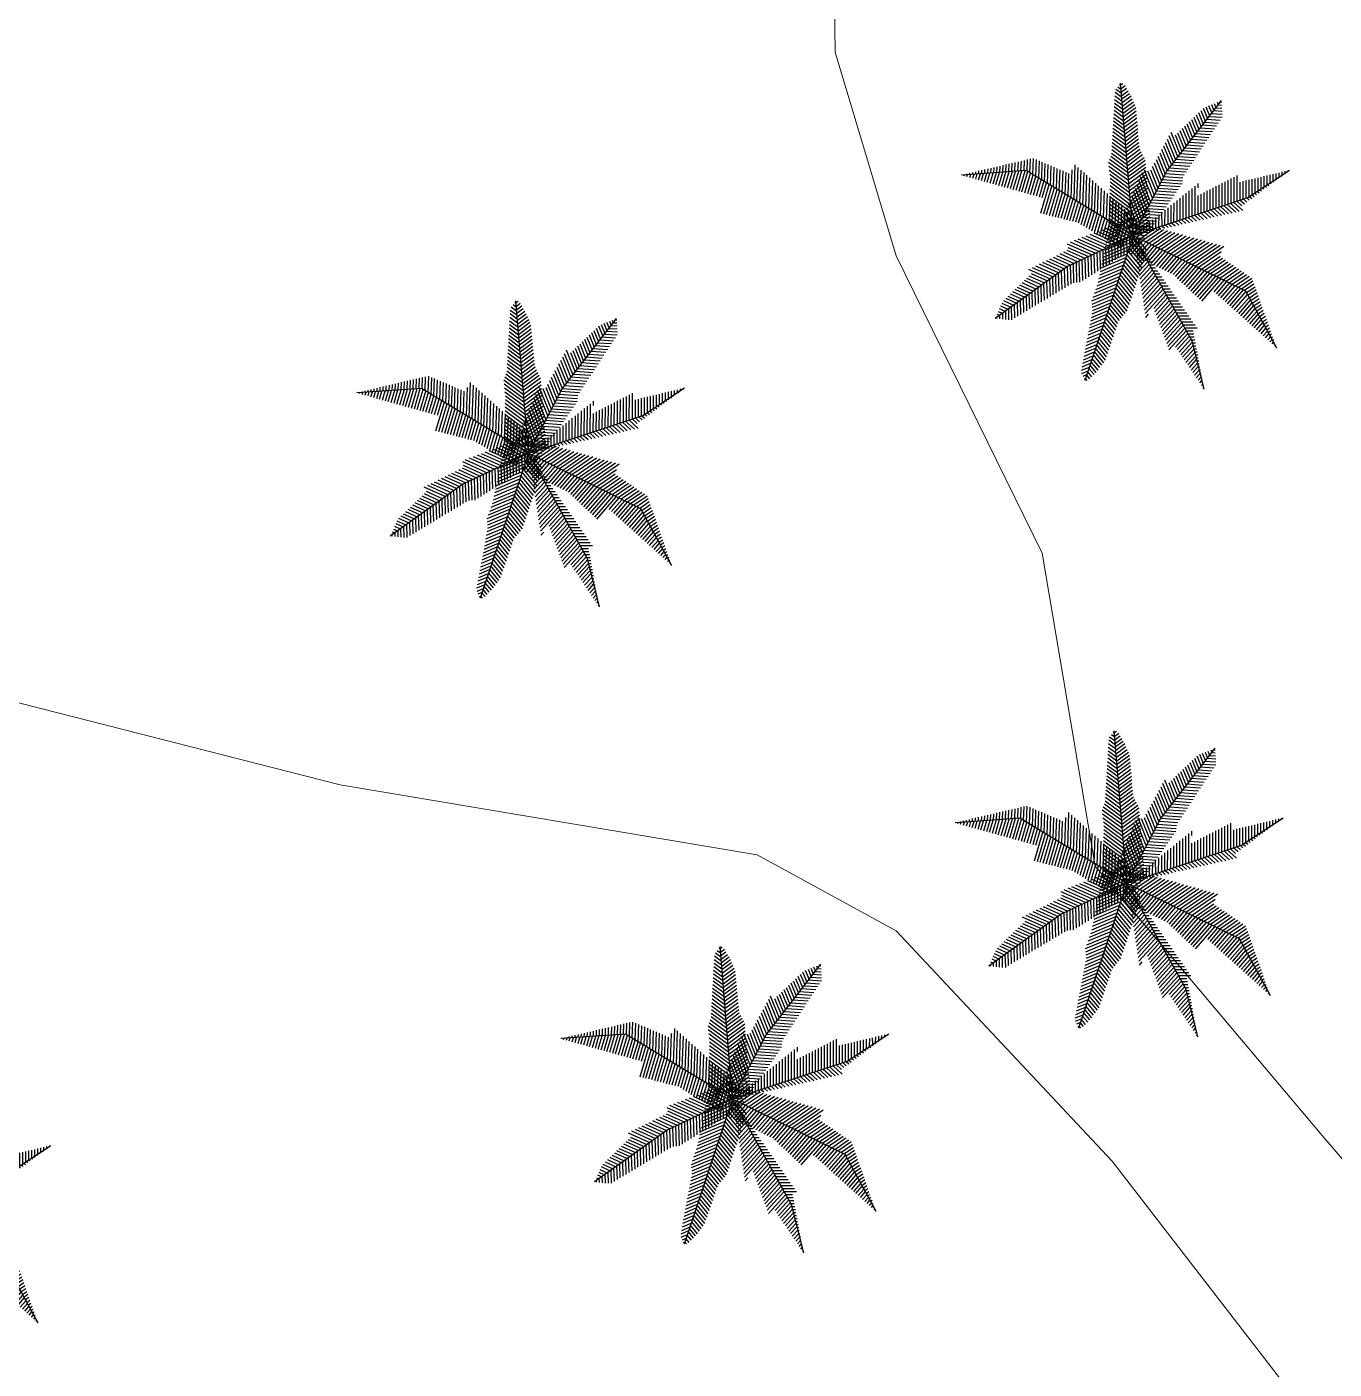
# Model space of a CAD drawing. Header units: millimetres. Extents: x 72 to 2370, y -203 to 794.
# Drawn here: x 1889.5 to 1901.06, y 203.56 to 215.44 of the extents above; entities that cross this region are included whole.
import ezdxf

# ---------------------------------------------------------------- set-up
doc = ezdxf.new("R2010")
doc.units = ezdxf.units.MM
doc.layers.add('01_Fina', color=250, linetype='Continuous', lineweight=15)
doc.layers.add('BOSQUENUEVO', color=64, linetype='Continuous')

# ---------------------------------------------------------------- blocks, each defined once
blk = doc.blocks.new('*X73')
at = {"color": 0}
for p, q in [((6.827, 6.747), (7.284, 6.937)), ((6.839, 6.806), (7.285, 6.992)), ((6.851, 6.865), (7.185, 7.004)), ((6.863, 6.924), (7.084, 7.017)), ((6.875, 6.983), (6.984, 7.029)), ((6.792, 6.57), (7.221, 6.749)), ((6.804, 6.629), (7.242, 6.812)), ((6.816, 6.688), (7.263, 6.874)), ((6.743, 6.333), (7.137, 6.497)), ((6.756, 6.392), (7.158, 6.56)), ((6.768, 6.451), (7.179, 6.623)), ((6.78, 6.511), (7.2, 6.686)), ((6.702, 6.153), (7.074, 6.308)), ((6.718, 6.214), (7.095, 6.371)), ((6.731, 6.273), (7.116, 6.434)), ((6.614, 5.9), (6.991, 6.057)), ((6.635, 5.963), (7.012, 6.12)), ((6.657, 6.026), (7.032, 6.182)), ((6.68, 6.09), (7.053, 6.245)), ((6.619, 5.848), (6.97, 5.994)), ((6.625, 5.796), (6.949, 5.931)), ((6.627, 5.742), (6.928, 5.868)), ((6.584, 5.508), (6.844, 5.616)), ((6.594, 5.566), (6.865, 5.679)), ((6.605, 5.625), (6.886, 5.742)), ((6.616, 5.684), (6.907, 5.805)), ((6.551, 5.332), (6.781, 5.428)), ((6.562, 5.39), (6.802, 5.49)), ((6.573, 5.449), (6.823, 5.553)), ((6.508, 5.097), (6.697, 5.176)), ((6.519, 5.156), (6.718, 5.239)), ((6.529, 5.214), (6.739, 5.302)), ((6.54, 5.273), (6.76, 5.365)), ((6.464, 4.862), (6.613, 4.924)), ((6.475, 4.921), (6.634, 4.987)), ((6.486, 4.98), (6.655, 5.05)), ((6.497, 5.038), (6.676, 5.113)), ((6.443, 4.745), (6.571, 4.798)), ((6.446, 4.692), (6.551, 4.736)), ((6.454, 4.803), (6.592, 4.861)), ((6.466, 4.646), (6.53, 4.673)), ((6.485, 4.6), (6.509, 4.61))]:
    blk.add_line(p, q, dxfattribs=at)
blk = doc.blocks.new('*X74')
at = {"color": 0}
for p, q in [((7.518, 6.678), (7.289, 6.952)), ((7.443, 6.454), (7.215, 6.729)), ((7.462, 6.51), (7.233, 6.785)), ((7.48, 6.566), (7.252, 6.841)), ((7.499, 6.622), (7.27, 6.896)), ((7.536, 6.733), (7.376, 6.926)), ((7.369, 6.231), (7.14, 6.506)), ((7.388, 6.287), (7.159, 6.562)), ((7.406, 6.343), (7.177, 6.617)), ((7.425, 6.399), (7.196, 6.673)), ((7.295, 6.008), (7.066, 6.283)), ((7.313, 6.064), (7.084, 6.338)), ((7.332, 6.119), (7.103, 6.394)), ((7.35, 6.175), (7.122, 6.45)), ((7.22, 5.785), (6.991, 6.059)), ((7.239, 5.84), (7.01, 6.115)), ((7.257, 5.896), (7.029, 6.171)), ((7.276, 5.952), (7.047, 6.227)), ((7.104, 5.612), (6.917, 5.836)), ((7.137, 5.65), (6.936, 5.892)), ((7.17, 5.689), (6.954, 5.948)), ((7.202, 5.729), (6.973, 6.003)), ((7.01, 5.412), (6.843, 5.613)), ((7.029, 5.467), (6.861, 5.669)), ((7.048, 5.522), (6.88, 5.724)), ((7.071, 5.573), (6.899, 5.78)), ((6.934, 5.191), (6.768, 5.39)), ((6.953, 5.246), (6.787, 5.445)), ((6.972, 5.301), (6.806, 5.501)), ((6.991, 5.357), (6.824, 5.557)), ((6.857, 4.97), (6.694, 5.166)), ((6.877, 5.025), (6.713, 5.222)), ((6.896, 5.08), (6.731, 5.278)), ((6.915, 5.136), (6.75, 5.334)), ((6.748, 4.788), (6.62, 4.943)), ((6.779, 4.83), (6.638, 4.999)), ((6.81, 4.871), (6.657, 5.055)), ((6.838, 4.915), (6.675, 5.111)), ((6.614, 4.637), (6.545, 4.72)), ((6.649, 4.674), (6.564, 4.776)), ((6.684, 4.71), (6.582, 4.831)), ((6.718, 4.747), (6.601, 4.887)), ((6.535, 4.576), (6.508, 4.608)), ((6.58, 4.601), (6.527, 4.664))]:
    blk.add_line(p, q, dxfattribs=at)
blk = doc.blocks.new('*X77')
at = {"color": 0}
for p, q in [((6.972, 7.162), (7.271, 7.027)), ((7.037, 7.187), (7.198, 7.115)), ((7.103, 7.212), (7.124, 7.203)), ((6.381, 6.936), (6.793, 6.749)), ((6.447, 6.961), (6.852, 6.777)), ((6.512, 6.986), (6.912, 6.805)), ((6.578, 7.011), (6.971, 6.833)), ((6.644, 7.036), (7.03, 6.861)), ((6.709, 7.061), (7.089, 6.889)), ((6.775, 7.087), (7.149, 6.917)), ((6.84, 7.112), (7.208, 6.945)), ((6.906, 7.137), (7.267, 6.974)), ((6.139, 6.716), (6.438, 6.581)), ((6.197, 6.744), (6.497, 6.609)), ((6.204, 6.851), (6.616, 6.665)), ((6.215, 6.791), (6.556, 6.637)), ((6.25, 6.885), (6.675, 6.693)), ((6.316, 6.91), (6.734, 6.721)), ((5.676, 6.486), (6.015, 6.333)), ((5.734, 6.515), (6.062, 6.367)), ((5.792, 6.544), (6.109, 6.4)), ((5.85, 6.572), (6.156, 6.434)), ((5.908, 6.601), (6.203, 6.467)), ((5.966, 6.63), (6.26, 6.496)), ((6.023, 6.658), (6.319, 6.524)), ((6.081, 6.687), (6.379, 6.552)), ((5.524, 6.281), (5.78, 6.165)), ((5.56, 6.429), (5.921, 6.266)), ((5.563, 6.318), (5.827, 6.199)), ((5.601, 6.356), (5.874, 6.232)), ((5.618, 6.458), (5.968, 6.299)), ((5.293, 6.056), (5.497, 5.963)), ((5.332, 6.093), (5.544, 5.997)), ((5.37, 6.131), (5.591, 6.031)), ((5.409, 6.168), (5.638, 6.064)), ((5.447, 6.206), (5.686, 6.098)), ((5.486, 6.243), (5.733, 6.131)), ((5.092, 5.818), (5.215, 5.762)), ((5.112, 5.864), (5.262, 5.795)), ((5.139, 5.906), (5.309, 5.829)), ((5.178, 5.944), (5.356, 5.863)), ((5.216, 5.981), (5.403, 5.896)), ((5.255, 6.019), (5.45, 5.93)), ((5.013, 5.634), (5.027, 5.627)), ((5.032, 5.68), (5.074, 5.661)), ((5.052, 5.726), (5.121, 5.695)), ((5.072, 5.772), (5.168, 5.728))]:
    blk.add_line(p, q, dxfattribs=at)
blk = doc.blocks.new('*X78')
at = {"color": 0}
for p, q in [((7.2, 6.707), (7.193, 6.939)), ((7.249, 6.738), (7.243, 6.962)), ((7.298, 6.769), (7.292, 6.985)), ((7.348, 6.8), (7.343, 6.941)), ((6.759, 6.425), (6.749, 6.728)), ((6.808, 6.457), (6.799, 6.752)), ((6.857, 6.488), (6.848, 6.775)), ((6.906, 6.519), (6.897, 6.798)), ((6.955, 6.55), (6.947, 6.822)), ((7.004, 6.582), (6.996, 6.845)), ((7.053, 6.613), (7.045, 6.868)), ((7.102, 6.644), (7.095, 6.892)), ((7.151, 6.675), (7.144, 6.915)), ((7.397, 6.832), (7.395, 6.88)), ((6.266, 6.179), (6.256, 6.494)), ((6.315, 6.202), (6.306, 6.518)), ((6.365, 6.206), (6.355, 6.541)), ((6.415, 6.21), (6.404, 6.565)), ((6.464, 6.238), (6.454, 6.588)), ((6.513, 6.269), (6.503, 6.611)), ((6.562, 6.3), (6.552, 6.635)), ((6.611, 6.332), (6.601, 6.658)), ((6.66, 6.363), (6.651, 6.681)), ((6.71, 6.394), (6.7, 6.705)), ((5.922, 5.972), (5.913, 6.261)), ((5.971, 6.002), (5.962, 6.296)), ((6.02, 6.031), (6.011, 6.331)), ((6.069, 6.061), (6.06, 6.366)), ((6.118, 6.09), (6.109, 6.401)), ((6.168, 6.12), (6.158, 6.436)), ((6.217, 6.15), (6.207, 6.471)), ((5.627, 5.795), (5.619, 6.051)), ((5.676, 5.824), (5.668, 6.086)), ((5.725, 5.854), (5.717, 6.121)), ((5.775, 5.883), (5.766, 6.156)), ((5.824, 5.913), (5.815, 6.191)), ((5.873, 5.942), (5.864, 6.226)), ((5.332, 5.617), (5.326, 5.841)), ((5.382, 5.647), (5.375, 5.876)), ((5.431, 5.676), (5.424, 5.911)), ((5.48, 5.706), (5.473, 5.946)), ((5.529, 5.735), (5.522, 5.981)), ((5.578, 5.765), (5.57, 6.016)), ((5.033, 5.606), (5.032, 5.631)), ((5.083, 5.601), (5.081, 5.666)), ((5.133, 5.596), (5.13, 5.701)), ((5.183, 5.591), (5.179, 5.736)), ((5.233, 5.586), (5.228, 5.771)), ((5.283, 5.587), (5.277, 5.806))]:
    blk.add_line(p, q, dxfattribs=at)
blk = doc.blocks.new('*X80')
at = {"color": 0}
for p, q in [((7.304, 7.045), (7.495, 7.177)), ((7.306, 7.108), (7.432, 7.195)), ((7.307, 6.987), (7.558, 7.16)), ((7.309, 7.17), (7.369, 7.212)), ((7.359, 6.962), (7.62, 7.142)), ((7.41, 6.936), (7.683, 7.125)), ((7.461, 6.911), (7.746, 7.107)), ((7.513, 6.886), (7.808, 7.09)), ((7.564, 6.861), (7.871, 7.073)), ((7.615, 6.835), (7.934, 7.055)), ((7.667, 6.81), (7.997, 7.038)), ((7.718, 6.785), (8.059, 7.02)), ((7.769, 6.759), (8.122, 7.003)), ((7.821, 6.734), (8.185, 6.985)), ((7.872, 6.709), (8.247, 6.968)), ((7.924, 6.683), (8.31, 6.95)), ((7.975, 6.658), (8.373, 6.933)), ((8.026, 6.633), (8.436, 6.915)), ((8.078, 6.608), (8.498, 6.898)), ((8.129, 6.582), (8.561, 6.88)), ((8.18, 6.557), (8.624, 6.863)), ((8.232, 6.532), (8.686, 6.845)), ((8.283, 6.506), (8.749, 6.828)), ((8.334, 6.481), (8.812, 6.81)), ((8.386, 6.456), (8.769, 6.72)), ((8.437, 6.43), (8.747, 6.644)), ((8.489, 6.405), (8.791, 6.614)), ((8.54, 6.38), (8.835, 6.584)), ((8.591, 6.354), (8.879, 6.553)), ((8.643, 6.329), (8.924, 6.523)), ((8.694, 6.304), (8.968, 6.493)), ((8.745, 6.279), (9.012, 6.462)), ((8.797, 6.253), (9.056, 6.432)), ((8.848, 6.228), (9.1, 6.402)), ((8.899, 6.203), (9.144, 6.371)), ((8.951, 6.177), (9.188, 6.341)), ((9.002, 6.152), (9.232, 6.311)), ((9.054, 6.127), (9.276, 6.28)), ((9.105, 6.101), (9.296, 6.233)), ((9.156, 6.076), (9.313, 6.184)), ((9.188, 6.037), (9.33, 6.136)), ((9.212, 5.993), (9.348, 6.087)), ((9.236, 5.949), (9.365, 6.038)), ((9.26, 5.905), (9.382, 5.989)), ((9.284, 5.86), (9.399, 5.94)), ((9.308, 5.816), (9.416, 5.891)), ((9.332, 5.772), (9.434, 5.842)), ((9.356, 5.728), (9.451, 5.793)), ((9.38, 5.684), (9.468, 5.744)), ((9.404, 5.64), (9.485, 5.696)), ((9.428, 5.596), (9.502, 5.647)), ((9.452, 5.551), (9.519, 5.598)), ((9.476, 5.507), (9.537, 5.549)), ((9.5, 5.463), (9.554, 5.5)), ((9.524, 5.419), (9.571, 5.451)), ((9.549, 5.375), (9.588, 5.402)), ((9.573, 5.331), (9.605, 5.353)), ((9.597, 5.287), (9.623, 5.304)), ((9.621, 5.242), (9.64, 5.256)), ((9.645, 5.198), (9.657, 5.207)), ((9.669, 5.154), (9.674, 5.158))]:
    blk.add_line(p, q, dxfattribs=at)
blk = doc.blocks.new('*X79')
at = {"color": 0}
for p, q in [((7.259, 6.818), (7.377, 6.953)), ((7.285, 6.924), (7.33, 6.976)), ((7.234, 6.712), (7.423, 6.93)), ((7.273, 6.681), (7.47, 6.907)), ((7.32, 6.659), (7.516, 6.884)), ((7.366, 6.636), (7.562, 6.861)), ((7.412, 6.613), (7.609, 6.839)), ((7.459, 6.59), (7.655, 6.816)), ((7.505, 6.567), (7.702, 6.793)), ((7.551, 6.544), (7.748, 6.77)), ((7.598, 6.521), (7.794, 6.747)), ((7.644, 6.498), (7.841, 6.724)), ((7.69, 6.475), (7.887, 6.701)), ((7.737, 6.452), (7.934, 6.679)), ((7.783, 6.43), (7.98, 6.656)), ((7.829, 6.407), (8.026, 6.633)), ((7.876, 6.384), (8.073, 6.61)), ((7.922, 6.361), (8.119, 6.587)), ((7.969, 6.338), (8.165, 6.564)), ((8.005, 6.304), (8.212, 6.541)), ((8.041, 6.269), (8.258, 6.519)), ((8.078, 6.235), (8.305, 6.496)), ((8.114, 6.201), (8.351, 6.473)), ((8.151, 6.167), (8.397, 6.45)), ((8.187, 6.132), (8.444, 6.427)), ((8.224, 6.098), (8.49, 6.404)), ((8.26, 6.064), (8.537, 6.381)), ((8.297, 6.03), (8.583, 6.359)), ((8.333, 5.995), (8.629, 6.336)), ((8.37, 5.961), (8.676, 6.313)), ((8.406, 5.927), (8.722, 6.29)), ((8.443, 5.893), (8.769, 6.267)), ((8.648, 6.052), (8.815, 6.244)), ((8.686, 6.02), (8.861, 6.221)), ((8.723, 5.986), (8.908, 6.199)), ((8.76, 5.953), (8.954, 6.176)), ((8.797, 5.919), (9.001, 6.153)), ((8.835, 5.886), (9.047, 6.13)), ((8.872, 5.853), (9.093, 6.107)), ((8.909, 5.819), (9.14, 6.084)), ((8.946, 5.786), (9.179, 6.053)), ((8.983, 5.752), (9.204, 6.006)), ((9.021, 5.719), (9.23, 5.959)), ((9.058, 5.686), (9.255, 5.913)), ((9.095, 5.652), (9.281, 5.866)), ((9.132, 5.619), (9.306, 5.819)), ((9.169, 5.585), (9.332, 5.772)), ((9.207, 5.552), (9.358, 5.725)), ((9.244, 5.518), (9.383, 5.678)), ((9.281, 5.485), (9.409, 5.632)), ((9.318, 5.452), (9.434, 5.585)), ((9.355, 5.418), (9.46, 5.538)), ((9.393, 5.385), (9.485, 5.491)), ((9.43, 5.351), (9.511, 5.444)), ((9.467, 5.318), (9.536, 5.397)), ((9.504, 5.285), (9.562, 5.351)), ((9.542, 5.251), (9.587, 5.304)), ((9.579, 5.218), (9.613, 5.257)), ((9.616, 5.184), (9.638, 5.21)), ((9.653, 5.151), (9.664, 5.163))]:
    blk.add_line(p, q, dxfattribs=at)
blk = doc.blocks.new('*X76')
at = {"color": 0}
for p, q in [((7.324, 6.95), (7.329, 6.95)), ((7.352, 6.9), (7.364, 6.9)), ((7.379, 6.85), (7.398, 6.85)), ((7.407, 6.8), (7.433, 6.8)), ((7.435, 6.75), (7.467, 6.75)), ((7.463, 6.7), (7.502, 6.7)), ((7.491, 6.65), (7.536, 6.65)), ((7.519, 6.6), (7.571, 6.6)), ((7.546, 6.55), (7.605, 6.55)), ((7.574, 6.5), (7.64, 6.5)), ((7.602, 6.45), (7.675, 6.45)), ((7.63, 6.4), (7.709, 6.4)), ((7.658, 6.35), (7.744, 6.35)), ((7.686, 6.3), (7.778, 6.3)), ((7.714, 6.25), (7.813, 6.25)), ((7.741, 6.2), (7.847, 6.2)), ((7.769, 6.15), (7.882, 6.15)), ((7.797, 6.1), (7.917, 6.1)), ((7.825, 6.05), (7.951, 6.05)), ((7.853, 6), (7.986, 6)), ((7.881, 5.95), (8.02, 5.95)), ((7.909, 5.9), (8.055, 5.9)), ((7.936, 5.85), (8.089, 5.85)), ((7.964, 5.8), (8.124, 5.8)), ((7.992, 5.75), (8.158, 5.75)), ((8.02, 5.7), (8.193, 5.7)), ((8.048, 5.65), (8.228, 5.65)), ((8.076, 5.6), (8.262, 5.6)), ((8.103, 5.55), (8.297, 5.55)), ((8.131, 5.5), (8.331, 5.5)), ((8.159, 5.45), (8.366, 5.45)), ((8.187, 5.4), (8.301, 5.4)), ((8.215, 5.35), (8.31, 5.35)), ((8.243, 5.3), (8.319, 5.3)), ((8.271, 5.25), (8.329, 5.25)), ((8.288, 5.2), (8.338, 5.2)), ((8.3, 5.15), (8.347, 5.15)), ((8.313, 5.1), (8.356, 5.1)), ((8.325, 5.05), (8.366, 5.05)), ((8.338, 5), (8.375, 5)), ((8.35, 4.95), (8.384, 4.95)), ((8.363, 4.9), (8.393, 4.9)), ((8.375, 4.85), (8.402, 4.85)), ((8.388, 4.8), (8.412, 4.8)), ((8.4, 4.75), (8.421, 4.75)), ((8.413, 4.7), (8.43, 4.7)), ((8.425, 4.65), (8.439, 4.65)), ((8.438, 4.6), (8.449, 4.6)), ((8.45, 4.55), (8.458, 4.55)), ((8.463, 4.5), (8.467, 4.5)), ((8.475, 4.45), (8.476, 4.45))]:
    blk.add_line(p, q, dxfattribs=at)
blk = doc.blocks.new('*X75')
at = {"color": 0}
for p, q in [((7.306, 6.959), (7.314, 6.968)), ((7.316, 6.896), (7.34, 6.922)), ((7.326, 6.832), (7.365, 6.876)), ((7.335, 6.769), (7.391, 6.83)), ((7.345, 6.705), (7.416, 6.783)), ((7.355, 6.642), (7.442, 6.737)), ((7.364, 6.578), (7.468, 6.691)), ((7.374, 6.515), (7.493, 6.645)), ((7.384, 6.451), (7.519, 6.599)), ((7.393, 6.388), (7.545, 6.553)), ((7.403, 6.324), (7.57, 6.507)), ((7.413, 6.261), (7.596, 6.461)), ((7.423, 6.197), (7.622, 6.415)), ((7.432, 6.134), (7.647, 6.369)), ((7.442, 6.07), (7.673, 6.323)), ((7.452, 6.006), (7.699, 6.277)), ((7.461, 5.943), (7.724, 6.231)), ((7.471, 5.879), (7.75, 6.185)), ((7.481, 5.816), (7.776, 6.139)), ((7.49, 5.752), (7.801, 6.093)), ((7.5, 5.689), (7.827, 6.047)), ((7.645, 5.773), (7.853, 6.001)), ((7.664, 5.72), (7.878, 5.955)), ((7.684, 5.668), (7.904, 5.908)), ((7.703, 5.615), (7.929, 5.862)), ((7.723, 5.562), (7.955, 5.816)), ((7.51, 5.625), (7.557, 5.677)), ((7.742, 5.509), (7.981, 5.77)), ((7.761, 5.456), (8.006, 5.724)), ((7.781, 5.403), (8.032, 5.678)), ((7.8, 5.35), (8.058, 5.632)), ((7.82, 5.297), (8.083, 5.586)), ((7.839, 5.245), (8.109, 5.54)), ((7.859, 5.192), (8.135, 5.494)), ((7.878, 5.139), (8.16, 5.448)), ((7.897, 5.086), (8.186, 5.402)), ((8.008, 5.132), (8.212, 5.356)), ((8.036, 5.09), (8.237, 5.31)), ((8.065, 5.047), (8.263, 5.264)), ((8.094, 5.004), (8.284, 5.213)), ((8.122, 4.962), (8.299, 5.155)), ((8.151, 4.919), (8.313, 5.097)), ((8.18, 4.876), (8.328, 5.038)), ((8.209, 4.834), (8.343, 4.98)), ((8.237, 4.791), (8.357, 4.922)), ((8.266, 4.748), (8.372, 4.864)), ((8.295, 4.705), (8.386, 4.806)), ((8.323, 4.663), (8.401, 4.747)), ((8.352, 4.62), (8.415, 4.689)), ((8.381, 4.577), (8.43, 4.631)), ((8.41, 4.535), (8.444, 4.573)), ((8.438, 4.492), (8.459, 4.515)), ((8.467, 4.449), (8.473, 4.456))]:
    blk.add_line(p, q, dxfattribs=at)
blk = doc.blocks.new('ARB16')
for points in [[(0.025, -0.003), (-0.153, 2.167)], [(0.025, -0.003), (0.504, 0.913), (1.281, 1.916)], [(0.025, -0.003), (-1.497, 0.92), (-2.419, 0.857)], [(0.025, -0.003), (1.656, 0.535), (2.249, 0.926)], [(0.025, -0.003), (-0.908, -0.446), (-1.941, -1.184)], [(0.025, -0.003), (-0.663, -2.069)], [(0.025, -0.003), (1.623, -0.79), (2.065, -1.602)], [(0.025, -0.003), (0.861, -1.504), (1.033, -2.192)]]:
    blk.add_lwpolyline(points)
at = {"xscale": -0.8550237249794747, "yscale": 0.8550237249794747, "zscale": 0.8550237249794747}
for name, p, rotation in [('*X73', (-4.622, 7.283), 166.2803685724027), ('*X74', (-4.622, 7.283), 166.2803685724027), ('*X77', (6.238, 6.005), 87.7934113527195), ('*X78', (6.238, 6.005), 87.7934113527195), ('*X80', (-1.655, -8.481), 302.5390603787091), ('*X79', (-1.655, -8.481), 302.5390603787091), ('*X75', (-0.524, 8.622), 137.3938790022308), ('*X76', (-0.524, 8.622), 137.3938790022308)]:
    blk.add_blockref(name, p, dxfattribs=dict(at, rotation=rotation))
at = {"xscale": 0.8550237249794747, "yscale": 0.8550237249794747, "zscale": 0.8550237249794747}
for name in ['*X77', '*X73', '*X80', '*X78', '*X74', '*X79', '*X75', '*X76']:
    blk.add_blockref(name, (-6.217, -5.98), dxfattribs=at)

msp = doc.modelspace()

# ---------------------------------------------------------------- linework, layer by layer
at = {"layer": '01_Fina', "color": 252, "linetype": 'Continuous', "lineweight": 9, "true_color": 0x939598}
for points in [[(1903.256, 202.95), (1900.966, 205.61), (1898.946, 208.01), (1898.476, 210.78), (1897.186, 213.41), (1896.646, 215.21), (1896.596, 218.81), (1895.356, 220.67), (1891.186, 223.57), (1889.606, 224.9), (1885.266, 229.15)], [(1909.806, 163.5), (1908.916, 165.79), (1908.526, 168.45), (1908.516, 171.19), (1908.736, 176.02), (1908.756, 178.82), (1907.886, 181.67), (1906.516, 184.68), (1906.906, 187.75), (1908.466, 189.76), (1908.826, 192.32), (1907.366, 194.61), (1904.726, 198.81), (1903.086, 200.37), (1901.166, 202.72), (1899.096, 205.4), (1897.186, 207.44), (1895.956, 208.11), (1892.266, 208.73), (1889.016, 209.56)]]:
    msp.add_lwpolyline(points, dxfattribs=at)

# ---------------------------------------------------------------- block references
at = {"layer": 'BOSQUENUEVO', "xscale": 0.6211720672489845, "yscale": 0.6211720672489845, "zscale": 0.6211720672489845}
for p in [(1899.265, 213.592), (1893.916, 211.666), (1899.209, 207.863), (1895.722, 205.953), (1888.311, 204.965)]:
    msp.add_blockref('ARB16', p, dxfattribs=at)

doc.saveas('drawing.dxf')
